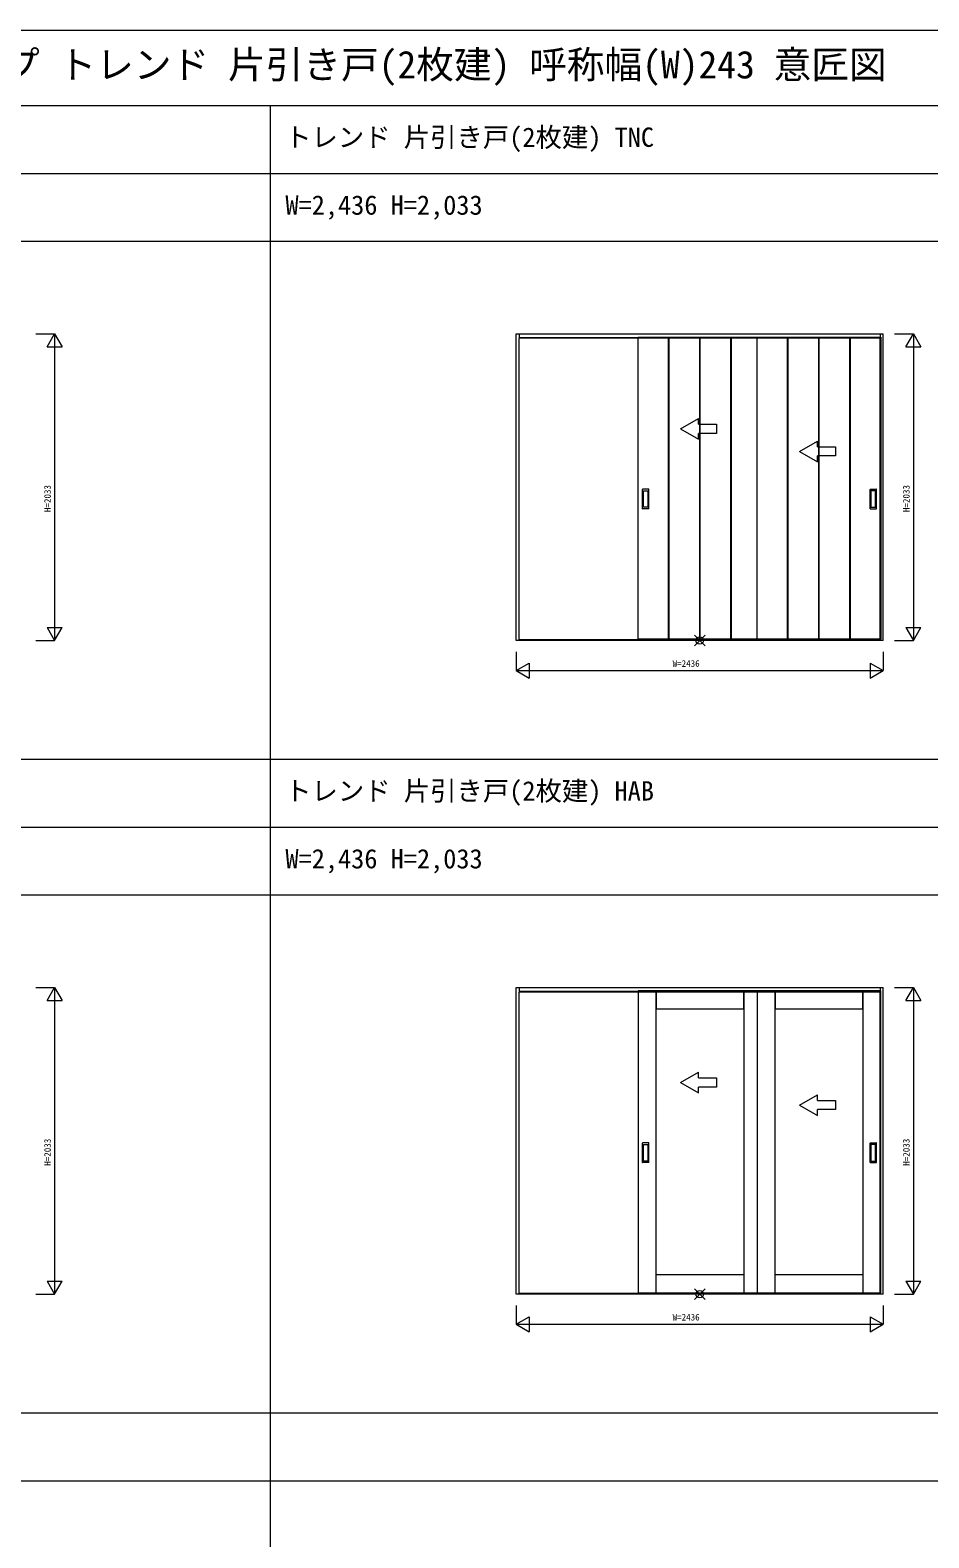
# Model space of a CAD drawing. Units: millimetres, scale not verified. Extents: x -14341 to 14341, y -10000 to 10000.
# Drawn here: x -4535 to 1430, y 1 to 10000 of the extents above; entities that cross this region are included whole.
import ezdxf
from ezdxf.enums import TextEntityAlignment as Align

# ---------------------------------------------------------------- set-up
doc = ezdxf.new("R2010")
doc.units = ezdxf.units.MM
doc.header["$LTSCALE"] = 50
doc.layers.add('0-0_0', color=7, linetype='Continuous')
for name, color, linetype, lineweight in [('0-1_YKK_F1', 7, 'Continuous', 18), ('0-2_YKK_IN', 1, 'Continuous', 18), ('0-3_YKK_A1', 4, 'Continuous', 18), ('0-4_YKK_N1', 2, 'Continuous', 18)]:
    doc.layers.add(name, color=color, linetype=linetype, lineweight=lineweight)
doc.styles.add('ＭＳ ゴシック', font='')
doc.styles.get('ＭＳ ゴシック').set_extended_font_data('MS Gothic')

msp = doc.modelspace()

# ---------------------------------------------------------------- linework, layer by layer
at = {"layer": '0-1_YKK_F1'}
for p, q in [((-14340.51, 10000), (14340.51, 10000)), ((-14340.51, 9500), (14159.49, 9500)), ((-2940.51, -10000), (-2940.51, 9500)), ((-14340.51, 9050), (14159.49, 9050)), ((-14340.51, 8600), (14159.49, 8600)), ((-14340.51, 5165), (14159.49, 5165)), ((-14340.51, 4715), (14159.49, 4715)), ((-14340.51, 4265), (14159.49, 4265)), ((-14340.51, 830), (14159.49, 830)), ((-14340.51, 380), (14159.49, 380))]:
    msp.add_line(p, q, dxfattribs=at)
at = {"layer": '0-2_YKK_IN'}
for p, q in [((-125.86, 5917.14), (-55.15, 5987.86)), ((-125.86, 5987.86), (-55.15, 5917.14)), ((-125.86, 1582.14), (-55.15, 1652.86)), ((-125.86, 1652.86), (-55.15, 1582.14))]:
    msp.add_line(p, q, dxfattribs=at)
for centre in [(-90.51, 5952.5), (-90.51, 1617.5)]:
    msp.add_circle(centre, 25, dxfattribs=at)
at = {"layer": '0-3_YKK_A1'}
for p, q in [((-1308.51, 7985.5), (1127.49, 7985.5)), ((-1308.51, 5952.5), (-1308.51, 7985.5)), ((-1288.51, 7985.5), (-1288.51, 7955.5)), ((-1288.51, 7961.5), (1107.49, 7961.5)), ((-1288.51, 7958.5), (1107.49, 7958.5)), ((-1288.51, 5956.5), (-1288.51, 7955.5)), ((-499.01, 7964.5), (320.99, 7964.5)), ((-499.01, 5960.5), (-499.01, 7964.5)), ((-298.01, 5960.5), (-298.01, 7964.5)), ((-294.01, 5960.5), (-294.01, 7964.5)), ((-91.01, 5960.5), (-91.01, 7964.5)), ((-87.01, 5960.5), (-87.01, 7964.5)), ((115.99, 5960.5), (115.99, 7964.5)), ((119.99, 5960.5), (119.99, 7964.5)), ((290.99, 5960.5), (290.99, 7964.5)), ((491.99, 5960.5), (491.99, 7964.5)), ((495.99, 5960.5), (495.99, 7964.5)), ((698.99, 5960.5), (698.99, 7964.5)), ((702.99, 5960.5), (702.99, 7964.5)), ((905.99, 5960.5), (905.99, 7964.5)), ((909.99, 5960.5), (909.99, 7964.5)), ((1107.49, 7985.5), (1107.49, 7955.5)), ((1107.49, 5956.5), (1107.49, 7955.5)), ((1127.49, 5952.5), (1127.49, 7985.5)), ((-219.01, 7356), (-99.01, 7425.28)), ((-99.01, 7386), (-99.01, 7425.28)), ((-219.01, 7356), (-99.01, 7286.72)), ((-99.01, 7286.72), (-99.01, 7326)), ((570.99, 7206), (690.99, 7275.28)), ((570.99, 7206), (690.99, 7136.72)), ((690.99, 7236), (690.99, 7275.28)), ((690.99, 7136.72), (690.99, 7176)), ((-470.01, 6826.5), (-470.01, 6954.5)), ((-429.01, 6955.5), (-469.01, 6955.5)), ((-464.01, 6836.5), (-464.01, 6944.5)), ((-463.01, 6945.5), (-435.01, 6945.5)), ((-434.01, 6944.5), (-434.01, 6836.5)), ((-428.01, 6826.5), (-428.01, 6954.5)), ((1039.99, 6826.5), (1039.99, 6954.5)), ((1040.99, 6955.5), (1080.99, 6955.5)), ((1045.99, 6944.5), (1045.99, 6836.5)), ((1074.99, 6945.5), (1046.99, 6945.5)), ((1075.99, 6836.5), (1075.99, 6944.5)), ((1081.99, 6826.5), (1081.99, 6954.5)), ((-429.01, 6825.5), (-469.01, 6825.5)), ((-435.01, 6835.5), (-463.01, 6835.5)), ((1040.99, 6825.5), (1080.99, 6825.5)), ((1046.99, 6835.5), (1074.99, 6835.5)), ((1127.49, 5952.5), (-1308.51, 5952.5)), ((-1288.51, 5952.5), (-1288.51, 5956.5)), ((1107.49, 5956.5), (-1288.51, 5956.5)), ((320.99, 5960.5), (-499.01, 5960.5)), ((1110.99, 5960.5), (290.99, 5960.5)), ((1107.49, 5952.5), (1107.49, 5956.5)), ((-1308.51, 3650.5), (1127.49, 3650.5)), ((-1308.51, 1617.5), (-1308.51, 3650.5)), ((-1288.51, 3650.5), (-1288.51, 3620.5)), ((-1288.51, 3626.5), (1107.49, 3626.5)), ((-1288.51, 3623.5), (1107.49, 3623.5)), ((-1288.51, 1621.5), (-1288.51, 3620.5)), ((1107.49, 3650.5), (1107.49, 3620.5)), ((1107.49, 1621.5), (1107.49, 3620.5)), ((1127.49, 1617.5), (1127.49, 3650.5)), ((-219.01, 3021), (-99.01, 3090.28)), ((-219.01, 3021), (-99.01, 2951.72)), ((-99.01, 3051), (-99.01, 3090.28)), ((-99.01, 2951.72), (-99.01, 2991)), ((570.99, 2871), (690.99, 2940.28)), ((690.99, 2901), (690.99, 2940.28)), ((570.99, 2871), (690.99, 2801.72)), ((690.99, 2801.72), (690.99, 2841)), ((-470.01, 2491.5), (-470.01, 2619.5)), ((-429.01, 2620.5), (-469.01, 2620.5)), ((-464.01, 2501.5), (-464.01, 2609.5)), ((-463.01, 2610.5), (-435.01, 2610.5)), ((-434.01, 2609.5), (-434.01, 2501.5)), ((-428.01, 2491.5), (-428.01, 2619.5)), ((1039.99, 2491.5), (1039.99, 2619.5)), ((1040.99, 2620.5), (1080.99, 2620.5)), ((1045.99, 2609.5), (1045.99, 2501.5)), ((1074.99, 2610.5), (1046.99, 2610.5)), ((1075.99, 2501.5), (1075.99, 2609.5)), ((1081.99, 2491.5), (1081.99, 2619.5)), ((-435.01, 2500.5), (-463.01, 2500.5)), ((1046.99, 2500.5), (1074.99, 2500.5)), ((-429.01, 2490.5), (-469.01, 2490.5)), ((1040.99, 2490.5), (1080.99, 2490.5)), ((200.99, 1745.5), (-379.01, 1745.5)), ((990.99, 1745.5), (410.99, 1745.5)), ((1127.49, 1617.5), (-1308.51, 1617.5)), ((-1288.51, 1617.5), (-1288.51, 1621.5)), ((1107.49, 1621.5), (-1288.51, 1621.5)), ((-379.01, 1625.5), (200.99, 1625.5)), ((200.99, 1625.5), (320.99, 1625.5)), ((410.99, 1625.5), (990.99, 1625.5)), ((1107.49, 1617.5), (1107.49, 1621.5))]:
    msp.add_line(p, q, dxfattribs=at)
for points in [[(290.99, 7964.5), (1110.99, 7964.5), (1110.99, 5960.5)], [(-99.01, 7386), (20.99, 7386), (20.99, 7326), (-99.01, 7326)], [(690.99, 7236), (810.99, 7236), (810.99, 7176), (690.99, 7176)], [(320.99, 3629.5), (200.99, 3629.5), (200.99, 1625.5)], [(-99.01, 3051), (20.99, 3051), (20.99, 2991), (-99.01, 2991)], [(690.99, 2901), (810.99, 2901), (810.99, 2841), (690.99, 2841)]]:
    msp.add_lwpolyline(points, dxfattribs=at)
for points in [[(-499.01, 1625.5), (-379.01, 1625.5), (-379.01, 3629.5), (-499.01, 3629.5)], [(-379.01, 3509.5), (200.99, 3509.5), (200.99, 3629.5), (-379.01, 3629.5)], [(290.99, 1625.5), (410.99, 1625.5), (410.99, 3629.5), (290.99, 3629.5)], [(410.99, 3509.5), (990.99, 3509.5), (990.99, 3629.5), (410.99, 3629.5)], [(990.99, 1625.5), (1110.99, 1625.5), (1110.99, 3629.5), (990.99, 3629.5)]]:
    msp.add_lwpolyline(points, close=True, dxfattribs=at)
for centre, start, end in [((-469.01, 6954.5), 90, 180), ((-463.01, 6944.5), 90, 180), ((-435.01, 6944.5), 0, 90), ((-429.01, 6954.5), 0, 90), ((1040.99, 6954.5), 90, 180), ((1046.99, 6944.5), 90, 180), ((1074.99, 6944.5), 360, 90), ((1080.99, 6954.5), 0, 90), ((-469.01, 6826.5), 180, 270), ((-463.01, 6836.5), 180, 270), ((-435.01, 6836.5), 270, 0), ((-429.01, 6826.5), 270, 0), ((1040.99, 6826.5), 180, 270), ((1046.99, 6836.5), 180, 270), ((1074.99, 6836.5), 270, 360), ((1080.99, 6826.5), 270, 0), ((-469.01, 2619.5), 90, 180), ((-463.01, 2609.5), 90, 180), ((-435.01, 2609.5), 0, 90), ((-429.01, 2619.5), 0, 90), ((1040.99, 2619.5), 90, 180), ((1046.99, 2609.5), 90, 180), ((1074.99, 2609.5), 360, 90), ((1080.99, 2619.5), 0, 90), ((-463.01, 2501.5), 180, 270), ((-435.01, 2501.5), 270, 0), ((1046.99, 2501.5), 180, 270), ((1074.99, 2501.5), 270, 360), ((-469.01, 2491.5), 180, 270), ((-429.01, 2491.5), 270, 0), ((1040.99, 2491.5), 180, 270), ((1080.99, 2491.5), 270, 0)]:
    msp.add_arc(centre, 1, start, end, dxfattribs=at)
at = {"layer": '0-4_YKK_N1'}
for p, q in [((-4497.51, 7985.5), (-4372.51, 7985.5)), ((-4422.51, 7898.9), (-4322.51, 7898.9)), ((-4372.51, 7985.5), (-4372.51, 5952.5)), ((1202.49, 7985.5), (1327.49, 7985.5)), ((1277.49, 7898.9), (1377.49, 7898.9)), ((1327.49, 7985.5), (1327.49, 5952.5)), ((-4422.51, 6039.1), (-4322.51, 6039.1)), ((1277.49, 6039.1), (1377.49, 6039.1)), ((-4497.51, 5952.5), (-4372.51, 5952.5)), ((1202.49, 5952.5), (1327.49, 5952.5)), ((-1308.51, 5752.5), (-1221.91, 5802.5)), ((-1221.91, 5802.5), (-1221.91, 5702.5)), ((1040.89, 5802.5), (1127.49, 5752.5)), ((1127.49, 5877.5), (1127.49, 5752.5)), ((-1308.51, 5752.5), (-1221.91, 5702.5)), ((-4497.51, 3650.5), (-4372.51, 3650.5)), ((-4372.51, 3650.5), (-4372.51, 1617.5)), ((1202.49, 3650.5), (1327.49, 3650.5)), ((1327.49, 3650.5), (1327.49, 1617.5)), ((-4422.51, 3563.9), (-4322.51, 3563.9)), ((1277.49, 3563.9), (1377.49, 3563.9)), ((-4422.51, 1704.1), (-4322.51, 1704.1)), ((1277.49, 1704.1), (1377.49, 1704.1)), ((-4497.51, 1617.5), (-4372.51, 1617.5)), ((1202.49, 1617.5), (1327.49, 1617.5)), ((1127.49, 1542.5), (1127.49, 1417.5)), ((-1308.51, 1417.5), (-1221.91, 1467.5)), ((-1308.51, 1417.5), (-1221.91, 1367.5)), ((-1221.91, 1467.5), (-1221.91, 1367.5)), ((1040.89, 1467.5), (1127.49, 1417.5))]:
    msp.add_line(p, q, dxfattribs=at)
for points in [[(-4422.51, 7898.9), (-4372.51, 7985.5), (-4322.51, 7898.9)], [(1277.49, 7898.9), (1327.49, 7985.5), (1377.49, 7898.9)], [(-4422.51, 6039.1), (-4372.51, 5952.5), (-4322.51, 6039.1)], [(1277.49, 6039.1), (1327.49, 5952.5), (1377.49, 6039.1)], [(-1308.51, 5877.5), (-1308.51, 5752.5), (1127.49, 5752.5)], [(1040.89, 5802.5), (1040.89, 5702.5), (1127.49, 5752.5)], [(-4422.51, 3563.9), (-4372.51, 3650.5), (-4322.51, 3563.9)], [(1277.49, 3563.9), (1327.49, 3650.5), (1377.49, 3563.9)], [(-4422.51, 1704.1), (-4372.51, 1617.5), (-4322.51, 1704.1)], [(1277.49, 1704.1), (1327.49, 1617.5), (1377.49, 1704.1)], [(-1308.51, 1542.5), (-1308.51, 1417.5), (1127.49, 1417.5)], [(1040.89, 1467.5), (1040.89, 1367.5), (1127.49, 1417.5)]]:
    msp.add_lwpolyline(points, dxfattribs=at)

# ---------------------------------------------------------------- texts
at = {"layer": '0-0_0', "style": 'ＭＳ ゴシック'}
for s, height, p in [('BVKCK06  木質インテリア建材 Smayell(スマエル) 室内引戸 ラウンドレールタイプ トレンド 片引き戸(2枚建) 呼称幅(W)243 意匠図', 183.3, (-13840.51, 9625)), ('トレンド 片引き戸(2枚建) TNC', 128.3, (-2842.51, 9187.5)), ('W=2,436 H=2,033', 128.3, (-2840.51, 8737.5)), ('トレンド 片引き戸(2枚建) HAB', 128.3, (-2842.51, 4852.5)), ('W=2,436 H=2,033', 128.3, (-2840.51, 4402.5))]:
    msp.add_text(s, height=height, dxfattribs=at).set_placement(p, align=Align.BOTTOM_LEFT)
at = {"layer": '0-4_YKK_N1', "color": 7, "style": 'ＭＳ ゴシック'}
for p in [(-4384.51, 6804), (1315.49, 6804), (-4384.51, 2469), (1315.49, 2469)]:
    msp.add_text('H=2033', height=43.99, rotation=90, dxfattribs=at).set_placement(p, align=Align.BOTTOM_LEFT)
for p in [(-270.51, 5764.5), (-270.51, 1429.5)]:
    msp.add_text('W=2436', height=43.99, dxfattribs=at).set_placement(p, align=Align.BOTTOM_LEFT)

doc.saveas('drawing.dxf')
